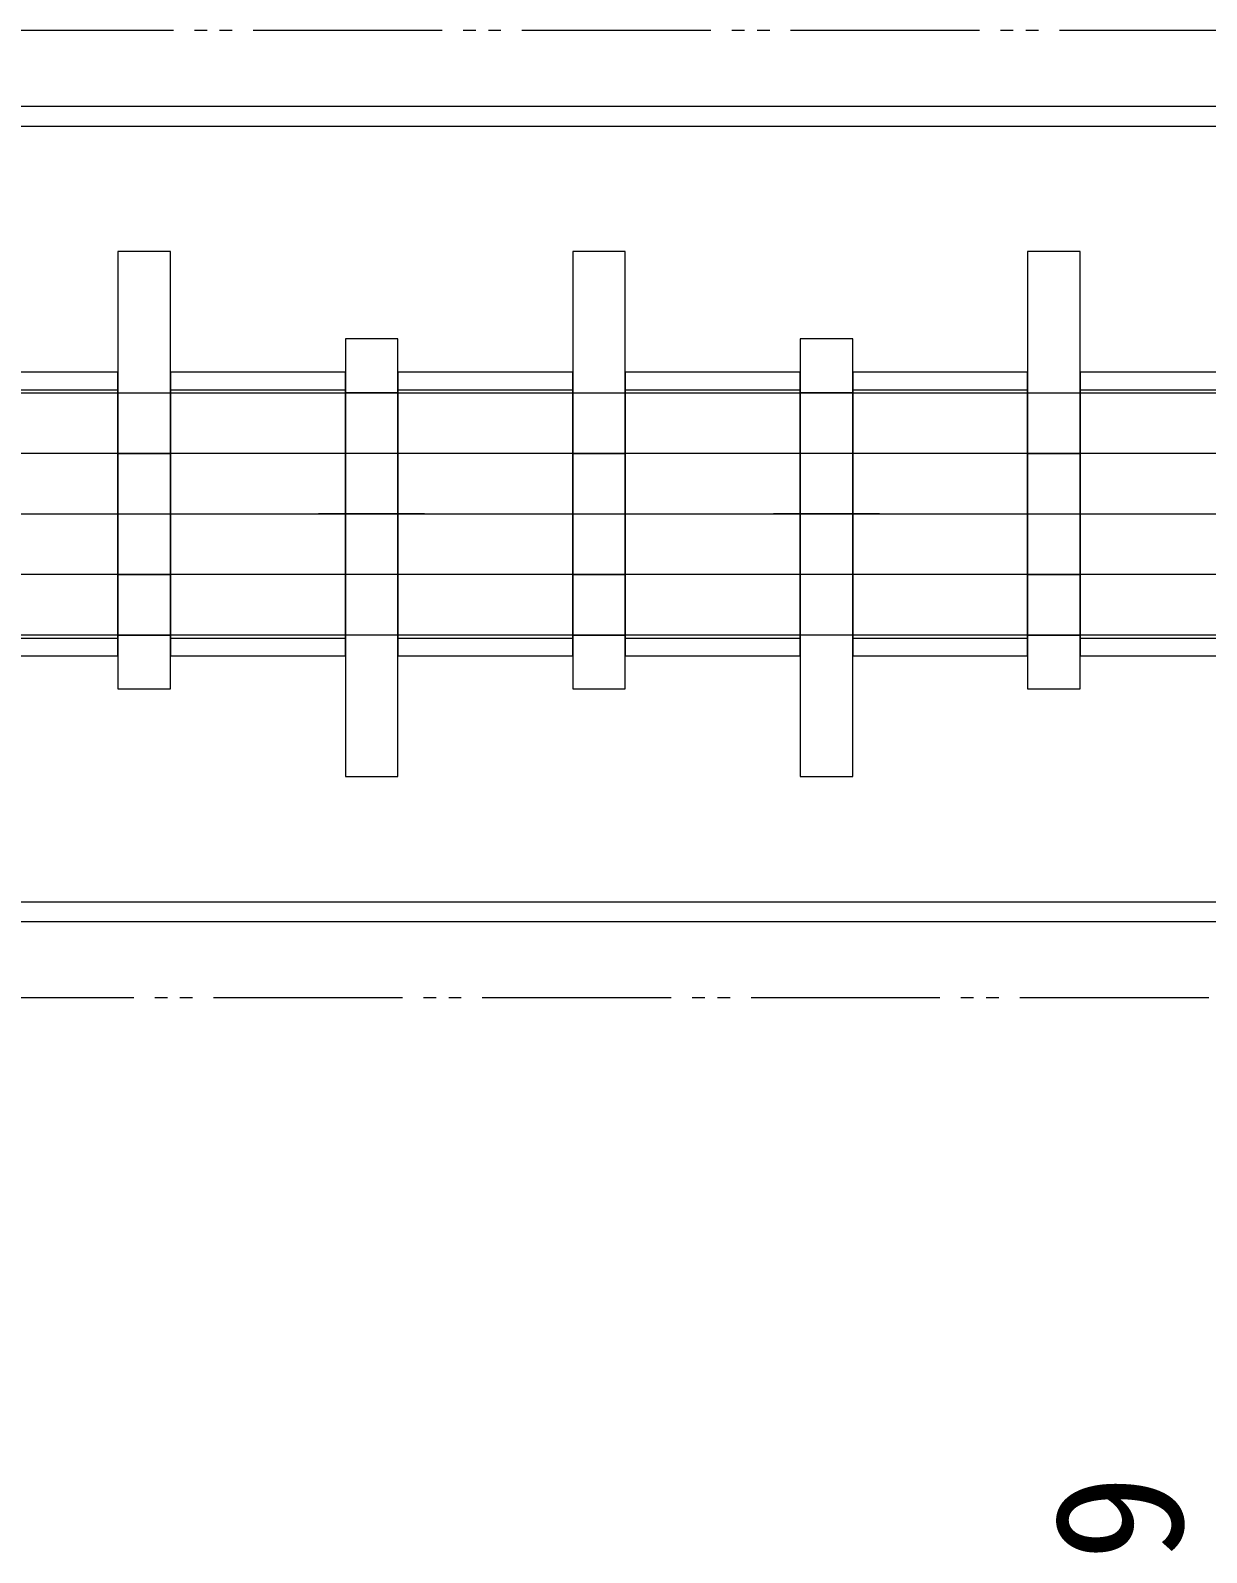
# Model space of a CAD drawing. Units: millimetres at full size. Extents: x -19442 to 19442, y -5866 to 5866.
# Drawn here: x 7811.7 to 8013.4, y -474.9 to -214 of the extents above; entities that cross this region are included whole.
import ezdxf
from ezdxf.enums import TextEntityAlignment as Align

# ---------------------------------------------------------------- set-up
doc = ezdxf.new("R2010")
doc.units = ezdxf.units.MM
doc.header["$LTSCALE"] = 3.6
doc.linetypes.add('CHAIN2', pattern=[12, 9, -1, 1, -1])
doc.linetypes.add('DOUBLE_CHAIN2', pattern=[12.8, 9, -1, 0.6, -0.6, 0.6, -1])
for name, color, linetype, lineweight in [('0-2_06_PHANTOM', 2, 'DOUBLE_CHAIN2', 9), ('0-5_08_DIM', 3, 'Continuous', 9), ('0-6_0', 2, 'Continuous', 9), ('0-8_03_かくれ線', 5, 'Continuous', 9), ('0-9_04_中心線', 4, 'CHAIN2', 9)]:
    doc.layers.add(name, color=color, linetype=linetype, lineweight=lineweight)
doc.styles.add('ＭＳ ゴシック', font='')
doc.styles.get('ＭＳ ゴシック').set_extended_font_data('MS Gothic')

msp = doc.modelspace()

# ---------------------------------------------------------------- linework, layer by layer
at = {"layer": '0-2_06_PHANTOM', "color": 4}
msp.add_lwpolyline([(8112.74, -213.969), (7612.74, -213.969), (7612.74, -379.769), (8112.74, -379.769)], close=True, dxfattribs=at)
at = {"layer": '0-6_0', "color": 134}
for p, q in [((7041.74, -226.969), (8313.74, -226.969)), ((7041.74, -366.769), (8122.74, -366.769))]:
    msp.add_line(p, q, dxfattribs=at)
at = {"layer": '0-8_03_かくれ線'}
for p, q in [((7036.74, -230.369), (8322.74, -230.369)), ((7796.735, -275.569), (7826.735, -275.569)), ((7826.735, -276.084), (7835.735, -276.084)), ((7835.735, -275.569), (7865.735, -275.569)), ((7874.735, -276.084), (7865.735, -276.084)), ((7874.735, -275.569), (7904.735, -275.569)), ((7904.735, -276.084), (7913.735, -276.084)), ((7913.735, -275.569), (7943.735, -275.569)), ((7952.735, -276.084), (7943.735, -276.084)), ((7952.735, -275.569), (7982.735, -275.569)), ((7982.735, -276.084), (7991.735, -276.084)), ((7991.735, -275.569), (8021.735, -275.569)), ((8283.845, -286.477), (7065.737, -286.477)), ((7826.735, -286.477), (7835.735, -286.477)), ((7874.735, -286.477), (7865.735, -286.477)), ((7904.735, -286.477), (7913.735, -286.477)), ((7952.735, -286.477), (7943.735, -286.477)), ((7982.735, -286.477), (7991.735, -286.477)), ((7792.252, -296.869), (7831.254, -296.869)), ((7822.152, -296.869), (7840.318, -296.869)), ((7826.735, -296.869), (7835.735, -296.869)), ((7831.252, -296.869), (7870.254, -296.869)), ((7879.318, -296.869), (7861.152, -296.869)), ((7870.252, -296.869), (7909.254, -296.869)), ((7900.152, -296.869), (7918.318, -296.869)), ((7904.735, -296.869), (7913.735, -296.869)), ((7909.252, -296.869), (7948.254, -296.869)), ((7957.318, -296.869), (7939.152, -296.869)), ((7948.252, -296.869), (7987.254, -296.869)), ((7978.152, -296.869), (7996.318, -296.869)), ((7982.735, -296.869), (7991.735, -296.869)), ((7987.252, -296.869), (8026.254, -296.869)), ((8263.061, -307.261), (7065.737, -307.261)), ((7826.735, -307.261), (7835.735, -307.261)), ((7874.735, -307.261), (7865.735, -307.261)), ((7904.735, -307.261), (7913.735, -307.261)), ((7952.735, -307.261), (7943.735, -307.261)), ((7982.735, -307.261), (7991.735, -307.261)), ((7796.735, -318.169), (7826.735, -318.169)), ((7826.735, -317.654), (7835.735, -317.654)), ((7835.735, -318.169), (7865.735, -318.169)), ((7874.735, -317.654), (7865.735, -317.654)), ((7874.735, -318.169), (7904.735, -318.169)), ((7904.735, -317.654), (7913.735, -317.654)), ((7913.735, -318.169), (7943.735, -318.169)), ((7952.735, -317.654), (7943.735, -317.654)), ((7952.735, -318.169), (7982.735, -318.169)), ((7982.735, -317.654), (7991.735, -317.654)), ((7991.735, -318.169), (8021.735, -318.169)), ((7036.74, -363.369), (8122.74, -363.369))]:
    msp.add_line(p, q, dxfattribs=at)
for points in [[(7835.735, -251.869), (7826.735, -251.869), (7826.735, -326.869), (7835.735, -326.869)], [(7913.735, -251.869), (7904.735, -251.869), (7904.735, -326.869), (7913.735, -326.869)], [(7991.735, -251.869), (7982.735, -251.869), (7982.735, -326.869), (7991.735, -326.869)], [(7865.735, -341.869), (7874.735, -341.869), (7874.735, -266.869), (7865.735, -266.869)], [(7943.735, -341.869), (7952.735, -341.869), (7952.735, -266.869), (7943.735, -266.869)], [(7796.735, -321.169), (7826.735, -321.169), (7826.735, -272.569), (7796.735, -272.569)], [(7835.735, -321.169), (7865.735, -321.169), (7865.735, -272.569), (7835.735, -272.569)], [(7874.735, -321.169), (7904.735, -321.169), (7904.735, -272.569), (7874.735, -272.569)], [(7913.735, -321.169), (7943.735, -321.169), (7943.735, -272.569), (7913.735, -272.569)], [(7952.735, -321.169), (7982.735, -321.169), (7982.735, -272.569), (7952.735, -272.569)], [(7991.735, -321.169), (8021.735, -321.169), (8021.735, -272.569), (7991.735, -272.569)], [(7065.737, -276.084), (8300.737, -276.084), (8301.737, -277.084), (8301.737, -316.654), (8300.737, -317.654), (7065.737, -317.654), (7063.737, -315.654), (7063.737, -278.084)]]:
    msp.add_lwpolyline(points, close=True, dxfattribs=at)
for points in [[(7874.735, -296.869), (7865.735, -296.869), (7874.735, -296.869)], [(7952.735, -296.869), (7943.735, -296.869), (7952.735, -296.869)]]:
    msp.add_lwpolyline(points, dxfattribs=at)
at = {"layer": '0-9_04_中心線'}
for p, q in [((7020.72, -296.869), (8339.88, -296.869)), ((7053.737, -296.869), (8646.737, -296.869))]:
    msp.add_line(p, q, dxfattribs=at)

# ---------------------------------------------------------------- texts
at = {"layer": '0-5_08_DIM', "style": 'ＭＳ ゴシック'}
msp.add_text('9', height=21.99, rotation=90, dxfattribs=at).set_placement((8015.923, -476.461), align=Align.BOTTOM_LEFT)

doc.saveas('drawing.dxf')
